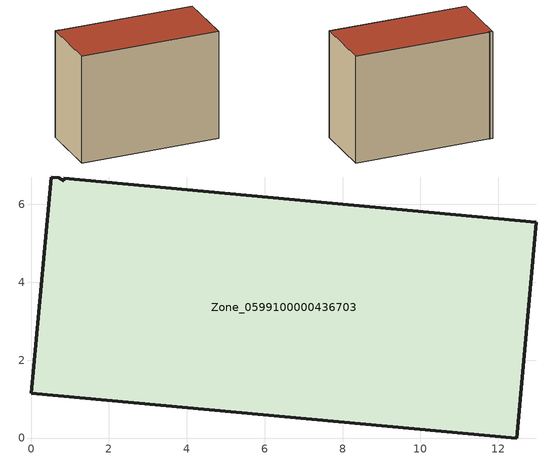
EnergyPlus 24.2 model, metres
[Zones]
Zone_0599100000436703
 floor ground (C_G): 0.51,6.71 0.71,6.69 0.84,6.61 0.84,6.67 12.98,5.55 12.48,0 0,1.15 z0
 wall outside (C_F): 12.98,5.55 0.84,6.67 0.84,6.61 0.71,6.69 0.51,6.71 0,1.15 12.48,0 12.98,5.55 z0:9.86
 roof outside (C_R): 0.71,6.69 0.51,6.71 0,1.15 12.48,0 12.98,5.55 0.84,6.67 0.84,6.61 z9.86
[BUILDING]
Pand.0599100000436703: North Axis=0; Terrain=City; Loads Convergence Tolerance Value=0.04; Temperature Convergence Tolerance Value=0.4; Solar Distribution=FullExterior; Maximum Number of Warmup Days=25; Minimum Number of Warmup Days=1
[Site:Location]
Rotterdam.The.Hague.AP_ZH_NLD Design_Conditions: Latitude=51.96; Longitude=4.45; Time Zone=1; Elevation=-4.5
[SITE:GROUNDTEMPERATURE:BUILDINGSURFACE]
18, 18, 18, 18, 18, 18, 18, 18, 18, 18, 18, 18
[MATERIAL] Thermal Absorptance=0.9; Solar Absorptance=0.7; Visible Absorptance=0.7
Name | Roughness | Thickness | Conductivity | Density | Specific Heat
G.TC.2006-2014 | MediumSmooth | 0.15 | 0.06 | 540 | 1210
F.TC.2006-2014 | Rough | 0.3 | 0.12 | 1920 | 840
R.TC.2006-2014 | MediumRough | 0.2 | 0.08 | 1500 | 1000
[CONSTRUCTION]
C_G: G.TC.2006-2014
C_F: F.TC.2006-2014
C_R: R.TC.2006-2014
[ZONE]
Zone_0599100000436703: Type=1; Multiplier=1; Ceiling Height=Autocalculate; Volume=Autocalculate; Floor Area=autocalculate; Part of Total Floor Area=Yes
[ZONEINFILTRATION:DESIGNFLOWRATE]
Infil_Zone_0599100000436703: Zone or ZoneList or Space or SpaceList=Zone_0599100000436703; Schedule=AlwaysOn; Design Flow Rate Calculation Method=Flow/Area; Flow Rate per Floor Area=0.0015; Constant Term Coefficient=1; Temperature Term Coefficient=0; Velocity Term Coefficient=0; Velocity Squared Term Coefficient=0
[HVACTEMPLATE:ZONE:IDEALLOADSAIRSYSTEM]
Zone_0599100000436703: Maximum Heating Supply Air Temperature=50; Minimum Cooling Supply Air Temperature=13; Maximum Heating Supply Air Humidity Ratio=0.0156; Minimum Cooling Supply Air Humidity Ratio=0.0077; Heating Limit=NoLimit; Cooling Limit=NoLimit; Dehumidification Control Type=ConstantSensibleHeatRatio; Cooling Sensible Heat Ratio=0.7; Dehumidification Setpoint=60; Humidification Control Type=None; Humidification Setpoint=30; Outdoor Air Method=None; Outdoor Air Flow Rate per Person=0.00944; Outdoor Air Flow Rate per Zone Floor Area=0; Outdoor Air Flow Rate per Zone=0; Demand Controlled Ventilation Type=None; Outdoor Air Economizer Type=NoEconomizer; Heat Recovery Type=None; Sensible Heat Recovery Effectiveness=0.7; Latent Heat Recovery Effectiveness=0.65
[ZONECONTROL:THERMOSTAT]
ThermostatControl_Zone_0599100000436703: Zone or ZoneList=Zone_0599100000436703; Control Type Schedule=DualSetpointControlType; Control 1=Thermostat_Zone_0599100000436703; Temperature Difference Between Cutout And Setpoint=0
[THERMOSTATSETPOINT:DUALSETPOINT]
Thermostat_Zone_0599100000436703: Heating Setpoint Temperature Schedule=HeatingSetpoint_Zone_0599100000436703; Cooling Setpoint Temperature Schedule=CoolingSetpoint_Zone_0599100000436703
[SCHEDULE:COMPACT]
HeatingSetpoint_Zone_0599100000436703: Through: 12/31, For: AllDays, Until: 24:00, 21
CoolingSetpoint_Zone_0599100000436703: Through: 12/31, For: AllDays, Until: 24:00, 24
DualSetpointControlType: Through: 12/31, For: AllDays, Until: 24:00, 4
AlwaysOn: Through: 12/31, For: AllDays, Until: 24:00, 1
